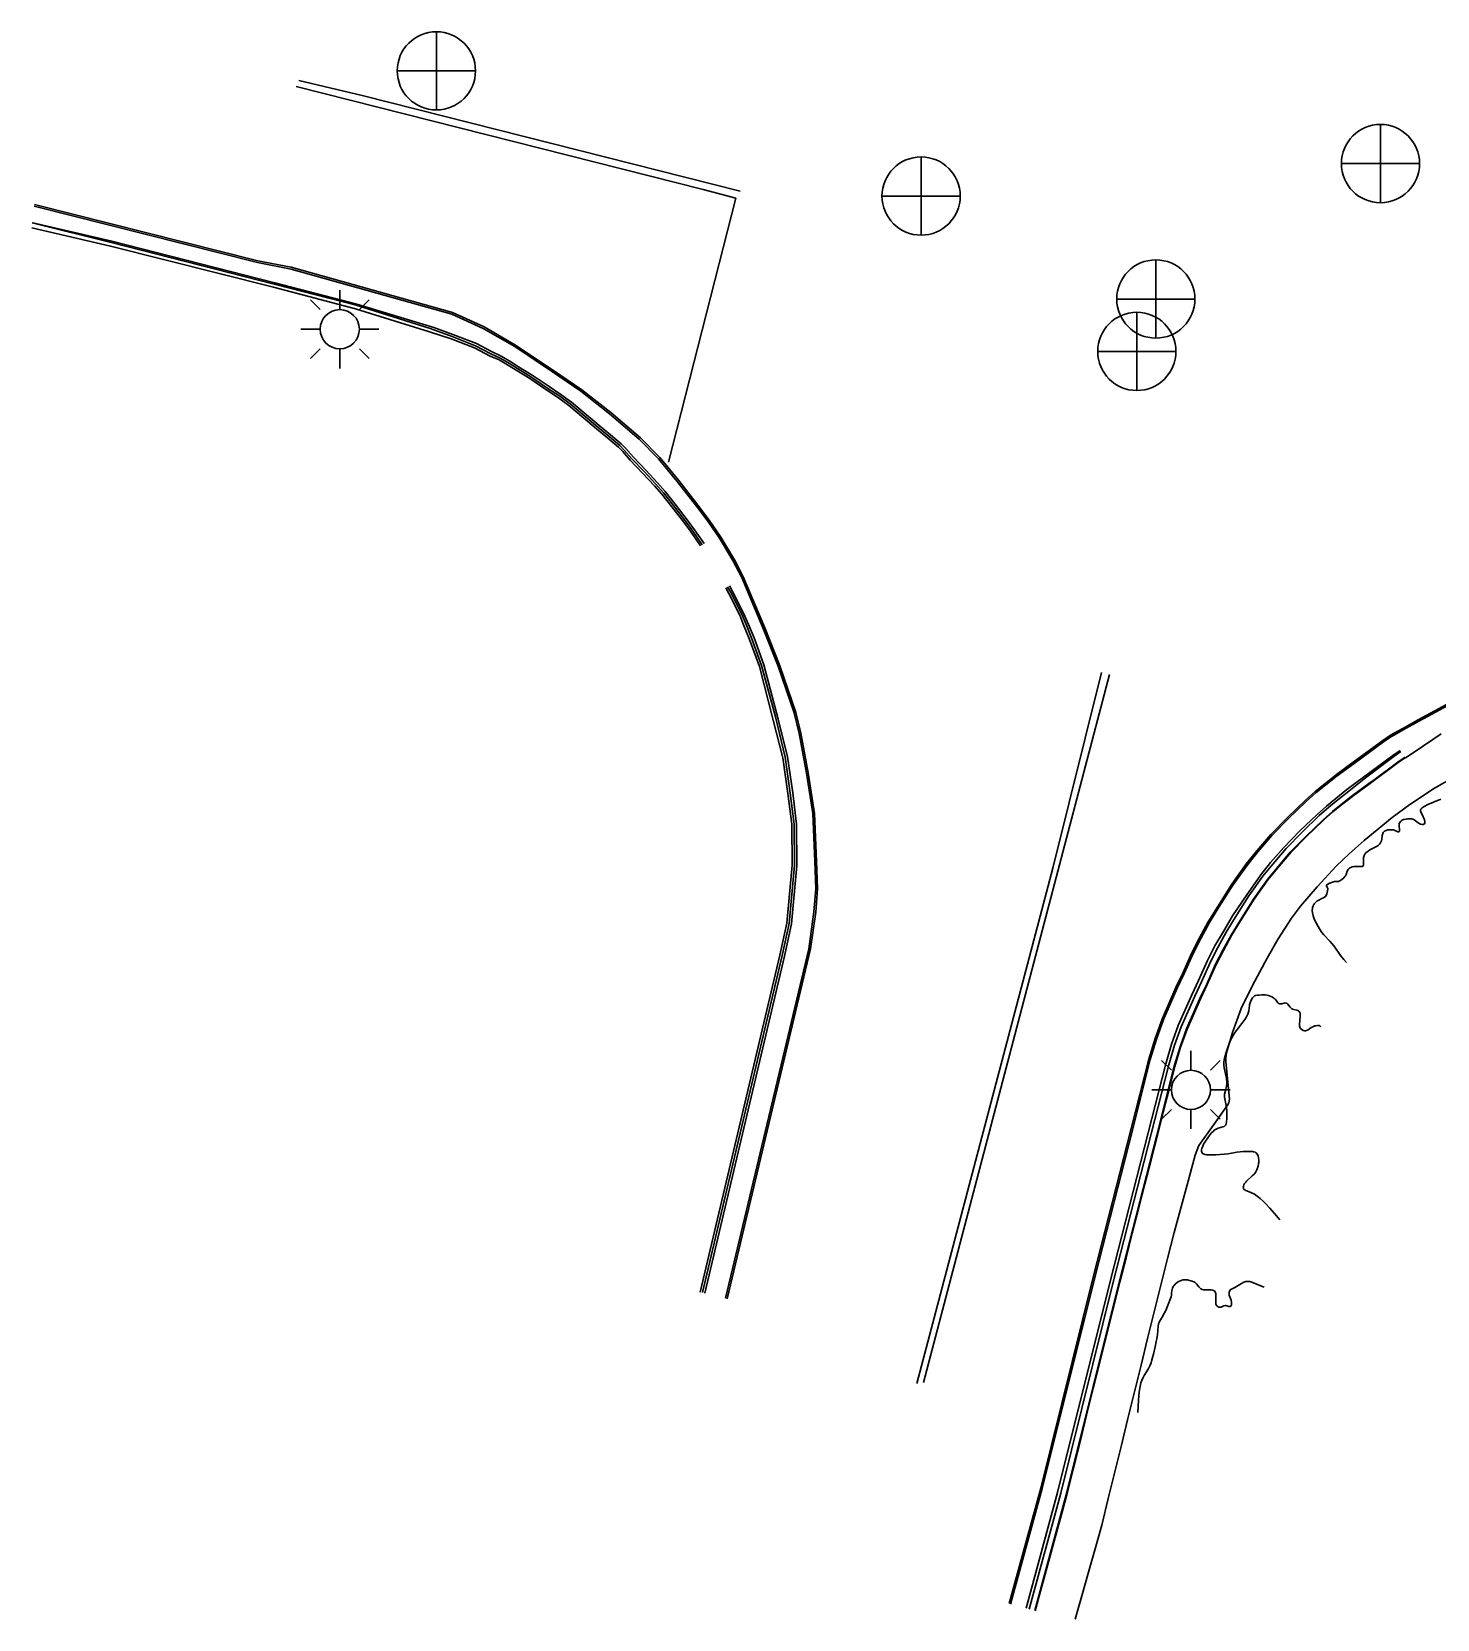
# Model space of a CAD drawing. Header units: metres. Extents: x 585772 to 587013, y 4140825 to 4141582.
# Drawn here: x 586926.4 to 586973.5, y 4141203.2 to 4141256.5 of the extents above; entities that cross this region are included whole.
import ezdxf

# ---------------------------------------------------------------- set-up
doc = ezdxf.new("R2010")
doc.units = ezdxf.units.M
doc.header["$MEASUREMENT"] = 0
for name, color, linetype, lineweight in [('BACK_OF_CURB', 5, 'Continuous', 30), ('BOTTOM_OF_CURB', 3, 'Continuous', 30), ('FOOT_PATH', 2, 'Continuous', 30), ('GUTTER', 30, 'Continuous', 30), ('LIGHT_POLE', 5, 'Continuous', 30), ('MANHOLE', 30, 'Continuous', 30), ('PAINT_STRIPE', 4, 'Continuous', 30), ('TOP_OF_CURB', 1, 'Continuous', 30)]:
    doc.layers.add(name, color=color, linetype=linetype, lineweight=lineweight)
doc.layers.add('PAVED_ROAD', color=140, linetype='Continuous', lineweight=30, true_color=0x38a9ff)
doc.layers.add('SHRUBLINE', color=71, linetype='Continuous', lineweight=30, true_color=0xc6ff6b)

# ---------------------------------------------------------------- blocks, each defined once
blk = doc.blocks.new('SYM205')
at = {"color": 0, "linetype": 'ByBlock', "lineweight": -2}
for p, q in [((0, 0.25), (0, 0.5)), ((-0.25, 0.25), (-0.375, 0.375)), ((0.25, 0.25), (0.375, 0.375)), ((0.25, 0), (0.5, 0)), ((-0.25, -0.25), (-0.375, -0.375)), ((0, -0.25), (0, -0.5)), ((0.25, -0.25), (0.375, -0.375))]:
    blk.add_line(p, q, dxfattribs=at)
at = {"color": 0, "linetype": 'ByBlock', "lineweight": -2, "flags": 128}
blk.add_lwpolyline([(-0.5, 0), (-0.25, 0, 1), (0.25, 0, 1), (-0.25, 0)], format="xyb", dxfattribs=at)
blk = doc.blocks.new('SYM205_1')
at = {"layer": 'LIGHT_POLE', "xscale": 26.246667, "yscale": 26.246667, "zscale": 26.246667}
blk.add_blockref('SYM205', (0, 0), dxfattribs=at)
blk = doc.blocks.new('SYM003')
at = {"layer": 'LIGHT_POLE', "xscale": 0.5, "yscale": 0.5, "zscale": 0.5}
blk.add_blockref('SYM205_1', (0, 0), dxfattribs=at)
blk = doc.blocks.new('SYM203')
at = {"color": 0, "linetype": 'ByBlock', "lineweight": -2}
blk.add_line((-0.5, 0), (0.5, 0), dxfattribs=at)
at = {"color": 0, "linetype": 'ByBlock', "lineweight": -2, "flags": 128}
blk.add_lwpolyline([(0, -0.5, 1), (0, 0.5, 1), (0, -0.5), (0, 0.5)], format="xyb", dxfattribs=at)
blk = doc.blocks.new('SYM203_1')
at = {"layer": 'MANHOLE', "xscale": 26.246667, "yscale": 26.246667, "zscale": 26.246667}
blk.add_blockref('SYM203', (0, 0), dxfattribs=at)
blk = doc.blocks.new('SYM004')
at = {"layer": 'MANHOLE', "xscale": 0.5, "yscale": 0.5, "zscale": 0.5}
blk.add_blockref('SYM203_1', (0, 0), dxfattribs=at)

msp = doc.modelspace()

# ---------------------------------------------------------------- linework, layer by layer
at = {"layer": 'BACK_OF_CURB'}
for points in [[(586926.39109, 4141249.899141, -21.286), (586929.037291, 4141249.280437, -21.299), (586934.502607, 4141247.908237, -21.33), (586937.250775, 4141247.183053, -21.325), (586939.731473, 4141246.411242, -21.312647), (586940.463966, 4141246.173103, -21.309), (586941.24249, 4141245.86808, -21.286086), (586941.771688, 4141245.595341, -21.285799), (586942.074868, 4141245.468458, -21.285), (586942.409248, 4141245.272399, -21.281), (586942.647529, 4141245.121115, -21.279), (586943.101735, 4141244.841126, -21.275), (586943.634306, 4141244.478265, -21.273), (586944.065042, 4141244.192893, -21.274215), (586944.412445, 4141243.942884, -21.274958), (586944.68879, 4141243.7086, -21.272302), (586945.342667, 4141243.158268, -21.265132), (586945.723401, 4141242.844786, -21.259), (586946.071272, 4141242.544719, -21.25), (586946.217271, 4141242.396135, -21.247), (586946.472017, 4141242.10712, -21.242272), (586946.886226, 4141241.673783, -21.230176), (586947.280312, 4141241.247431, -21.22152), (586947.530549, 4141240.960668, -21.218329), (586947.868989, 4141240.539716, -21.216225), (586948.306242, 4141239.976608, -21.209363), (586948.515859, 4141239.684837, -21.276463), (586948.826958, 4141239.233322, -21.327791)], [(586949.674018, 4141237.821648, -21.249607), (586949.778728, 4141237.632211, -21.167), (586950.148977, 4141236.909675, -21.168845), (586950.271626, 4141236.584373, -21.172814), (586950.475016, 4141236.085715, -21.186), (586950.803047, 4141235.187605, -21.164), (586951.264193, 4141233.381641, -21.126532), (586951.586209, 4141232.122289, -21.111), (586951.761547, 4141230.92361, -21.091), (586951.892719, 4141229.888347, -21.076), (586951.899538, 4141228.517184, -21.049), (586951.720662, 4141226.574235, -21.006), (586951.490996, 4141225.501984, -20.979), (586948.81669, 4141214.197195, -20.968668)], [(586960.039851, 4141203.51338, -20.972), (586961.098994, 4141207.398636, -20.989), (586962.874811, 4141214.5289, -21.01839), (586964.137531, 4141219.462056, -21.039216), (586964.723443, 4141221.774183, -21.05197), (586964.916687, 4141222.42322, -21.057814), (586965.136117, 4141223.026922, -21.063274), (586965.581825, 4141224.044146, -21.072736), (586965.813078, 4141224.528658, -21.076904), (586966.109493, 4141225.193885, -21.08), (586966.353866, 4141225.667074, -21.081), (586966.630823, 4141226.173736, -21.082), (586966.932193, 4141226.665665, -21.085434), (586967.386321, 4141227.383029, -21.091301), (586967.8516, 4141228.037866, -21.093), (586968.173052, 4141228.431747, -21.094), (586968.615529, 4141228.95347, -21.096402), (586969.144901, 4141229.490983, -21.100456), (586969.718655, 4141230.041075, -21.103), (586970.027577, 4141230.317742, -21.103), (586970.324663, 4141230.556418, -21.105), (586970.696842, 4141230.851568, -21.109), (586971.252854, 4141231.256017, -21.114), (586971.428894, 4141231.386134, -21.108396), (586972.224706, 4141231.974343, -21.189245), (586972.469412, 4141232.136537, -21.201364)]]:
    msp.add_polyline3d(points, dxfattribs=at)
at = {"layer": 'BOTTOM_OF_CURB'}
for points in [[(586948.94782, 4141239.304661, -21.346237), (586948.630362, 4141239.765403, -21.354), (586948.41842, 4141240.060411, -21.359363), (586947.97884, 4141240.626516, -21.366225), (586947.637889, 4141241.05059, -21.368329), (586947.38448, 4141241.340988, -21.37152), (586946.988239, 4141241.769672, -21.380176), (586946.575173, 4141242.201813, -21.392272), (586946.319789, 4141242.491553, -21.397), (586946.167085, 4141242.646959, -21.4), (586945.813628, 4141242.951845, -21.409), (586945.432238, 4141243.265867, -21.415132), (586944.779133, 4141243.81555, -21.422302), (586944.498737, 4141244.053269, -21.424958), (586944.144621, 4141244.308108, -21.424215), (586943.712385, 4141244.594473, -21.423), (586943.177921, 4141244.958624, -21.425), (586942.721784, 4141245.239804, -21.429), (586942.482197, 4141245.391917, -21.431), (586942.141904, 4141245.591443, -21.411295), (586941.812905, 4141245.754098, -21.421829), (586941.308496, 4141246.014061, -21.43), (586940.517201, 4141246.324088, -21.441), (586939.883964, 4141246.558728, -21.450434), (586937.295198, 4141247.336808, -21.489), (586934.542501, 4141248.050692, -21.489), (586929.074989, 4141249.445757, -21.457), (586926.427517, 4141250.070087, -21.456)], [(586948.972392, 4141214.160361, -21.153), (586951.647091, 4141225.466808, -21.171), (586951.879113, 4141226.55006, -21.177), (586952.059575, 4141228.510231, -21.208), (586952.052669, 4141229.898839, -21.231), (586951.920085, 4141230.945246, -21.248), (586951.743306, 4141232.153773, -21.278), (586951.436802, 4141233.421252, -21.293), (586950.956089, 4141235.234963, -21.297), (586950.624287, 4141236.143395, -21.305), (586950.442146, 4141236.589334, -21.295), (586950.275509, 4141236.96974, -21.301), (586949.902306, 4141237.698042, -21.317), (586949.796202, 4141237.889797, -21.320343)], [(586959.750413, 4141203.592282, -21.122), (586960.808686, 4141207.474347, -21.139), (586962.583939, 4141214.602347, -21.16839), (586963.846812, 4141219.536098, -21.189216), (586964.434153, 4141221.853867, -21.20197), (586964.631698, 4141222.517347, -21.207814), (586964.857462, 4141223.138478, -21.213274), (586965.308992, 4141224.168989, -21.222736), (586965.540647, 4141224.654342, -21.226904), (586965.838979, 4141225.323872, -21.23), (586966.088933, 4141225.80787, -21.231), (586966.371139, 4141226.297147, -21.232), (586966.677535, 4141226.824265, -21.235434), (586967.157297, 4141227.525079, -21.241301), (586967.631832, 4141228.193852, -21.243), (586967.953093, 4141228.607642, -21.244), (586968.393953, 4141229.109676, -21.246402), (586968.934176, 4141229.671266, -21.250456), (586969.514714, 4141230.219152, -21.253), (586969.83342, 4141230.494066, -21.253), (586970.137511, 4141230.756793, -21.255), (586970.515322, 4141231.055469, -21.259), (586971.075456, 4141231.475726, -21.264), (586972.052564, 4141232.195877, -21.269), (586972.30367, 4141232.364737, -21.271)]]:
    msp.add_polyline3d(points, dxfattribs=at)
at = {"layer": 'FOOT_PATH'}
for points in [[(586973.679644, 4141232.918995, -21.241411), (586972.801887, 4141232.336704, -21.234358), (586972.478958, 4141232.122478, -21.202), (586972.46789, 4141232.115047, -21.201), (586972.456821, 4141232.107616, -21.2), (586972.445753, 4141232.100185, -21.199), (586972.434684, 4141232.092755, -21.199), (586972.423616, 4141232.085324, -21.198), (586972.412547, 4141232.077893, -21.197), (586972.401479, 4141232.070462, -21.197), (586972.390411, 4141232.063031, -21.196), (586972.379342, 4141232.0556, -21.195), (586972.368274, 4141232.048169, -21.195), (586972.357205, 4141232.040738, -21.194), (586972.346137, 4141232.033307, -21.193), (586972.335068, 4141232.025876, -21.193), (586972.324, 4141232.018445, -21.192), (586972.312931, 4141232.011014, -21.191), (586972.301863, 4141232.003584, -21.191), (586972.290795, 4141231.996153, -21.19), (586972.279726, 4141231.988722, -21.189), (586972.268658, 4141231.981291, -21.189), (586972.257589, 4141231.97386, -21.188), (586972.246521, 4141231.966429, -21.187), (586972.235452, 4141231.958998, -21.186), (586971.263928, 4141231.240915, -21.140598), (586970.708173, 4141230.836653, -21.118148), (586970.336346, 4141230.541781, -21.106309), (586970.039697, 4141230.303456, -21.097439), (586969.731386, 4141230.027337, -21.09193), (586969.158056, 4141229.47765, -21.08861), (586968.629361, 4141228.940825, -21.089), (586968.187449, 4141228.419769, -21.091), (586967.866505, 4141228.02651, -21.09), (586967.401877, 4141227.37259, -21.091), (586966.94809, 4141226.655765, -21.088), (586966.647033, 4141226.164348, -21.085), (586966.370404, 4141225.658285, -21.082), (586966.12638, 4141225.18577, -21.081), (586965.830085, 4141224.520812, -21.076), (586965.598857, 4141224.036353, -21.072), (586965.153512, 4141223.019958, -21.063), (586964.934477, 4141222.417344, -21.057), (586964.741502, 4141221.769209, -21.049), (586964.546228, 4141220.998617, -21.042992), (586964.350954, 4141220.228025, -21.041232), (586964.155679, 4141219.457434, -21.043869), (586963.945228, 4141218.635247, -21.044217), (586963.734776, 4141217.813061, -21.041), (586963.524324, 4141216.990874, -21.037), (586963.313872, 4141216.168688, -21.033), (586963.103421, 4141215.346501, -21.027), (586962.892969, 4141214.524315, -21.023), (586962.670987, 4141213.633014, -21.019), (586962.449006, 4141212.741713, -21.014), (586962.227024, 4141211.850413, -21.01), (586962.005043, 4141210.959112, -21.006), (586961.783061, 4141210.067811, -21.002), (586961.56108, 4141209.176511, -20.997), (586961.339098, 4141208.28521, -20.993), (586961.117117, 4141207.393909, -20.989), (586960.905277, 4141206.616818, -20.985), (586960.693438, 4141205.839727, -20.981), (586960.481598, 4141205.062636, -20.977), (586960.269759, 4141204.285545, -20.973), (586960.057919, 4141203.508454, -20.97)], [(586961.400257, 4141203.221832, -20.889), (586961.622025, 4141204.010452, -20.901), (586961.843793, 4141204.799071, -20.913), (586962.06556, 4141205.587691, -20.925), (586962.287328, 4141206.37631, -20.935705), (586962.507722, 4141207.271411, -20.945), (586962.728117, 4141208.166512, -20.954), (586962.948511, 4141209.061612, -20.962), (586963.168905, 4141209.956713, -20.96675), (586963.389299, 4141210.851814, -20.968), (586963.609693, 4141211.746915, -20.972), (586963.830088, 4141212.642015, -20.971), (586964.050482, 4141213.537116, -20.969082), (586964.270876, 4141214.432217, -20.971914), (586964.49127, 4141215.327318, -20.979311), (586964.723906, 4141216.192297, -20.987), (586964.956542, 4141217.057276, -20.995563), (586965.189177, 4141217.922255, -21.00125), (586965.421813, 4141218.787234, -21.003), (586965.548825, 4141219.11196, -21.000267), (586966.02865, 4141219.789648, -20.992317), (586966.508474, 4141220.467336, -20.981), (586966.547726, 4141220.550494, -20.979), (586966.576692, 4141220.666405, -20.982), (586966.455069, 4141221.936824, -21.016), (586966.455069, 4141222.042857, -21.02), (586966.473502, 4141222.218042, -21.022), (586966.671076, 4141222.899764, -21.029519), (586966.970607, 4141223.706536, -21.040335), (586967.343868, 4141224.485647, -21.050437), (586967.840562, 4141225.401611, -21.057665), (586968.211848, 4141226.052297, -21.059688), (586968.656206, 4141226.738217, -21.057527), (586968.959768, 4141227.141891, -21.058429), (586969.521964, 4141227.796529, -21.063222), (586970.153282, 4141228.483438, -21.0712), (586970.592744, 4141228.89378, -21.077248), (586971.098325, 4141229.344255, -21.091649), (586972.032794, 4141230.114969, -21.120062), (586972.626588, 4141230.554248, -21.145541), (586973.455244, 4141231.099046, -21.181), (586974.376876, 4141231.62921, -21.193)]]:
    msp.add_polyline3d(points, dxfattribs=at)
at = {"layer": 'GUTTER'}
for points in [[(586926.467677, 4141250.62117, -21.39), (586933.964281, 4141248.739629, -21.42248), (586935.090586, 4141248.516788, -21.426866), (586940.481474, 4141247.007403, -21.390688), (586941.537732, 4141246.523405, -21.379749), (586942.595141, 4141245.91243, -21.371782), (586943.866796, 4141245.066874, -21.36629), (586944.810171, 4141244.421544, -21.358459), (586945.777735, 4141243.663281, -21.34937), (586946.774527, 4141242.807714, -21.335878), (586947.41957, 4141242.154318, -21.323767), (586948.049998, 4141241.390005, -21.311), (586948.695041, 4141240.559142, -21.301), (586949.074003, 4141240.059011, -21.298), (586949.461029, 4141239.48628, -21.295), (586949.912559, 4141238.736084, -21.286), (586950.210891, 4141238.17142, -21.279328), (586950.932245, 4141236.459746, -21.269), (586951.434744, 4141235.188676, -21.259), (586951.971224, 4141233.623174, -21.244), (586952.140548, 4141232.931461, -21.236163), (586952.380423, 4141231.604501, -21.214616), (586952.594282, 4141230.247543, -21.191145), (586952.664834, 4141228.652367, -21.167741), (586952.693054, 4141227.720672, -21.157928), (586952.633967, 4141226.952199, -21.153752), (586952.461116, 4141225.716997, -21.150921), (586949.661543, 4141213.98875, -21.127)], [(586973.903269, 4141233.877198, -21.248), (586972.924824, 4141233.351132, -21.243379), (586972.497483, 4141233.109133, -21.239), (586972.00769, 4141232.833148, -21.235), (586971.745155, 4141232.659136, -21.232387), (586970.758661, 4141231.929989, -21.227456), (586970.191167, 4141231.517188, -21.223), (586969.803298, 4141231.209594, -21.218), (586969.486697, 4141230.955241, -21.213), (586969.15052, 4141230.654164, -21.209), (586968.557865, 4141230.08595, -21.202471), (586967.998265, 4141229.517745, -21.201), (586967.530568, 4141228.966284, -21.202), (586967.186483, 4141228.544671, -21.2), (586966.692121, 4141227.848903, -21.194), (586966.222769, 4141227.10749, -21.186), (586965.907401, 4141226.592712, -21.178), (586965.615821, 4141226.0593, -21.169), (586965.355899, 4141225.556002, -21.162), (586965.054143, 4141224.878787, -21.153), (586964.821771, 4141224.391933, -21.148118), (586964.359845, 4141223.337692, -21.143516), (586964.122767, 4141222.685439, -21.144), (586963.917544, 4141221.996166, -21.145532), (586963.327649, 4141219.668322, -21.142695), (586962.064504, 4141214.733508, -21.131741), (586960.290258, 4141207.609551, -21.114), (586959.233539, 4141203.733185, -21.104)]]:
    msp.add_polyline3d(points, dxfattribs=at)
at = {"layer": 'PAINT_STRIPE', "extrusion": (0.0072786117280396, 0.0457808205286753, 0.9989249913196855), "elevation": 193840.92586, "flags": 128}
msp.add_lwpolyline([(70573.650057, -4177549.099385), (70586.675993, -4177550.274466), (70588.859202, -4177550.436865)], dxfattribs=at)
at = {"layer": 'PAINT_STRIPE', "extrusion": (0.0033761535986856, 0.0002143098674915, 0.9999942778127076), "elevation": 2848.185444, "flags": 128}
msp.add_lwpolyline([(586959.002535, 4141234.468985), (586957.37926, 4141227.89958), (586952.815419, 4141210.618594)], dxfattribs=at)
at = {"layer": 'PAINT_STRIPE', "extrusion": (0.0004033743614806, 0.0015358547685795, 0.9999987392188323), "elevation": 6576.09706, "flags": 128}
msp.add_lwpolyline([(586956.272753, 4141205.942907), (586962.511595, 4141229.697373)], dxfattribs=at)
at = {"layer": 'PAINT_STRIPE'}
msp.add_polyline3d([(586935.267435, 4141254.636247, -21.217), (586948.921101, 4141251.183082, -21.198043), (586950.011914, 4141250.891819, -21.199), (586947.755705, 4141242.039487, -21.303)], dxfattribs=at)
at = {"layer": 'PAVED_ROAD'}
for points in [[(586926.481853, 4141250.677653, -21.39), (586933.977029, 4141248.796471, -21.42248), (586935.099617, 4141248.574365, -21.426866), (586940.504365, 4141247.060971, -21.390688), (586941.564488, 4141246.575203, -21.379749), (586942.625861, 4141245.961937, -21.371782), (586943.89936, 4141245.115156, -21.36629), (586944.844608, 4141244.468544, -21.358459), (586945.814678, 4141243.708317, -21.34937), (586946.814281, 4141242.850338, -21.335878), (586947.46284, 4141242.193379, -21.323767), (586948.095471, 4141241.426396, -21.311), (586948.74125, 4141240.594584, -21.301), (586949.121372, 4141240.092924, -21.298), (586949.510136, 4141239.51762, -21.295), (586949.963291, 4141238.764724, -21.286), (586950.263569, 4141238.196378, -21.279328), (586950.986162, 4141236.481762, -21.269), (586951.489397, 4141235.208832, -21.259), (586952.027165, 4141233.63957, -21.244), (586952.197537, 4141232.943575, -21.236163), (586952.437846, 4141231.614215, -21.214616), (586952.652316, 4141230.253381, -21.191145), (586952.72303, 4141228.654535, -21.167741), (586952.751357, 4141227.719317, -21.157928), (586952.691892, 4141226.945926, -21.153752), (586952.518405, 4141225.706176, -21.150921), (586949.718187, 4141213.975229, -21.127)], [(586973.879991, 4141233.920048, -21.248), (586972.901261, 4141233.393828, -21.243379), (586972.473499, 4141233.151591, -21.239), (586971.982217, 4141232.874767, -21.235), (586971.717174, 4141232.699093, -21.232387), (586970.729826, 4141231.969314, -21.227456), (586970.161662, 4141231.556026, -21.223), (586969.772878, 4141231.247706, -21.218), (586969.455138, 4141230.992437, -21.213), (586969.11737, 4141230.689936, -21.209), (586968.523613, 4141230.120665, -21.202471), (586967.962249, 4141229.550669, -21.201), (586967.49308, 4141228.997474, -21.202), (586967.147675, 4141228.574242, -21.2), (586966.651616, 4141227.876086, -21.194), (586966.181375, 4141227.13327, -21.186), (586965.86519, 4141226.617159, -21.178), (586965.572757, 4141226.082186, -21.169), (586965.311929, 4141225.577131, -21.162), (586965.009861, 4141224.899216, -21.153), (586964.777424, 4141224.412225, -21.148118), (586964.314551, 4141223.355825, -21.143516), (586964.076444, 4141222.700739, -21.144), (586963.870521, 4141222.009119, -21.145532), (586963.280394, 4141219.680357, -21.142695), (586962.017225, 4141214.745446, -21.131741), (586960.24307, 4141207.621857, -21.114), (586959.186492, 4141203.74601, -21.104)]]:
    msp.add_polyline3d(points, dxfattribs=at)
at = {"layer": 'SHRUBLINE'}
for points in [[(586970.505902, 4141225.258523, -20.142), (586970.414119, 4141225.352547, -20.18), (586970.33867, 4141225.441043, -20.213), (586970.275897, 4141225.524084, -20.243), (586970.107688, 4141225.767713, -20.327), (586970.022297, 4141225.875451, -20.366), (586969.937579, 4141225.971759, -20.403), (586969.738202, 4141226.185215, -20.488), (586969.672593, 4141226.264298, -20.517), (586969.597326, 4141226.378423, -20.556), (586969.450621, 4141226.635919, -20.639), (586969.412037, 4141226.72148, -20.664), (586969.380618, 4141226.817293, -20.69), (586969.360253, 4141226.916494, -20.714), (586969.354125, 4141226.996628, -20.732), (586969.358061, 4141227.070414, -20.746), (586969.363696, 4141227.103772, -20.751), (586969.380409, 4141227.157571, -20.759), (586969.401545, 4141227.197717, -20.762), (586969.425329, 4141227.230436, -20.764), (586969.46777, 4141227.277833, -20.765), (586969.504292, 4141227.311407, -20.764), (586969.548687, 4141227.33867, -20.76), (586969.670082, 4141227.394752, -20.746), (586969.72427, 4141227.42347, -20.74), (586969.773046, 4141227.4557, -20.737), (586969.79257, 4141227.472645, -20.736), (586969.816111, 4141227.502656, -20.737), (586969.835849, 4141227.552259, -20.743), (586969.862739, 4141227.655228, -20.758), (586969.873281, 4141227.717747, -20.769), (586969.873055, 4141227.735477, -20.772), (586969.866889, 4141227.760995, -20.779), (586969.855859, 4141227.780693, -20.785), (586969.832713, 4141227.809733, -20.796), (586969.826081, 4141227.826515, -20.803432), (586969.829397, 4141227.843004, -20.809727), (586969.843246, 4141227.859785, -20.813435), (586969.860547, 4141227.872793, -20.814), (586969.906505, 4141227.898313, -20.807363), (586970.063261, 4141227.961826, -20.779), (586970.101566, 4141227.972617, -20.773), (586970.120613, 4141227.974819, -20.77), (586970.196113, 4141227.967921, -20.759), (586970.235081, 4141227.972785, -20.751), (586970.2751, 4141227.989631, -20.744833), (586970.347429, 4141228.036759, -20.738), (586970.407636, 4141228.088535, -20.735), (586970.446421, 4141228.132661, -20.736), (586970.462501, 4141228.155465, -20.736), (586970.485679, 4141228.200283, -20.742017), (586970.524853, 4141228.312249, -20.760283), (586970.559485, 4141228.373924, -20.768), (586970.589624, 4141228.406703, -20.769349), (586970.606536, 4141228.420141, -20.770168), (586970.64331, 4141228.441539, -20.767354), (586970.694713, 4141228.459157, -20.758738), (586970.756978, 4141228.4692, -20.746), (586970.902684, 4141228.475786, -20.714456), (586971.013975, 4141228.471494, -20.693), (586971.033295, 4141228.473312, -20.691), (586971.049542, 4141228.480527, -20.69), (586971.061224, 4141228.495713, -20.69), (586971.07003, 4141228.533689, -20.694), (586971.071427, 4141228.584597, -20.703078), (586971.06797, 4141228.690116, -20.716), (586971.07321, 4141228.772647, -20.723), (586971.092061, 4141228.840168, -20.728), (586971.11663, 4141228.884914, -20.73), (586971.153104, 4141228.928728, -20.731), (586971.227161, 4141228.990685, -20.726), (586971.286474, 4141229.028047, -20.725), (586971.507227, 4141229.141325, -20.717), (586971.564166, 4141229.182726, -20.717), (586971.608427, 4141229.226079, -20.719), (586971.641083, 4141229.268652, -20.723), (586971.65559, 4141229.292853, -20.725), (586971.675083, 4141229.339147, -20.731), (586971.68497, 4141229.385442, -20.737), (586971.697258, 4141229.512769, -20.758), (586971.715965, 4141229.579067, -20.767), (586971.736564, 4141229.618225, -20.771), (586971.749484, 4141229.634828, -20.772), (586971.780287, 4141229.6607, -20.774905), (586971.833591, 4141229.685086, -20.774), (586971.887225, 4141229.699158, -20.77), (586971.961899, 4141229.70859, -20.762), (586972.027949, 4141229.70859, -20.753), (586972.075924, 4141229.70054, -20.748019), (586972.100582, 4141229.692783, -20.74521), (586972.219124, 4141229.636241, -20.717), (586972.243917, 4141229.63155, -20.712), (586972.259705, 4141229.635678, -20.71), (586972.275422, 4141229.654385, -20.712), (586972.281517, 4141229.686464, -20.72), (586972.279477, 4141229.720901, -20.731), (586972.264348, 4141229.81925, -20.759), (586972.262526, 4141229.869285, -20.772217), (586972.271094, 4141229.914794, -20.781), (586972.289795, 4141229.95465, -20.787), (586972.317156, 4141229.988361, -20.791), (586972.333623, 4141230.002759, -20.793), (586972.371526, 4141230.026639, -20.793), (586972.416298, 4141230.044983, -20.79), (586972.497254, 4141230.065065, -20.782), (586972.552055, 4141230.073615, -20.775), (586972.609825, 4141230.077701, -20.766), (586972.667472, 4141230.074523, -20.756), (586972.695282, 4141230.069334, -20.75), (586972.721902, 4141230.061278, -20.743), (586972.770944, 4141230.036492, -20.728), (586972.904624, 4141229.936544, -20.682), (586972.95862, 4141229.908135, -20.666), (586972.985574, 4141229.897926, -20.659), (586973.035925, 4141229.885867, -20.646), (586973.076902, 4141229.885448, -20.639), (586973.099393, 4141229.893308, -20.637), (586973.114187, 4141229.907403, -20.638), (586973.124862, 4141229.937691, -20.644), (586973.124699, 4141229.986438, -20.659), (586973.114141, 4141230.039927, -20.675), (586973.093462, 4141230.100203, -20.695), (586973.075582, 4141230.140962, -20.708), (586972.990746, 4141230.304955, -20.766), (586972.979339, 4141230.344682, -20.778), (586972.981712, 4141230.370555, -20.783133), (586972.994559, 4141230.397216, -20.785), (586973.035586, 4141230.439798, -20.788549), (586973.102955, 4141230.485681, -20.787592), (586973.225993, 4141230.548762, -20.78079), (586973.660835, 4141230.735746, -20.767609)], [(586968.263474, 4141216.624641, -20.168), (586968.09021, 4141216.833661, -20.226), (586967.930508, 4141217.015548, -20.278), (586967.784697, 4141217.169638, -20.324), (586967.717104, 4141217.236053, -20.345), (586967.599255, 4141217.341877, -20.381), (586967.499745, 4141217.419461, -20.409), (586967.410456, 4141217.478918, -20.434), (586967.293824, 4141217.541231, -20.464), (586967.096929, 4141217.620955, -20.513), (586967.060717, 4141217.647072, -20.523), (586967.044923, 4141217.670578, -20.529), (586967.03992, 4141217.68491, -20.531), (586967.036637, 4141217.717309, -20.535), (586967.042387, 4141217.753908, -20.538), (586967.057256, 4141217.793774, -20.539), (586967.081328, 4141217.835974, -20.539), (586967.121823, 4141217.887843, -20.536), (586967.150278, 4141217.91825, -20.534), (586967.341458, 4141218.092966, -20.514), (586967.398457, 4141218.150785, -20.508), (586967.442618, 4141218.206298, -20.505), (586967.460914, 4141218.234631, -20.505), (586967.491991, 4141218.295331, -20.505), (586967.507639, 4141218.334419, -20.506), (586967.533447, 4141218.418868, -20.51), (586967.55063, 4141218.506455, -20.515), (586967.555498, 4141218.549465, -20.519), (586967.55724, 4141218.630864, -20.528), (586967.549051, 4141218.704942, -20.537), (586967.531977, 4141218.770654, -20.548), (586967.506104, 4141218.826693, -20.559), (586967.482177, 4141218.857531, -20.567), (586967.45128, 4141218.88225, -20.576), (586967.432783, 4141218.892072, -20.581), (586967.385835, 4141218.906858, -20.592), (586967.356894, 4141218.911545, -20.598), (586967.256838, 4141218.916343, -20.619), (586967.039085, 4141218.911927, -20.663), (586966.932719, 4141218.907046, -20.684), (586966.826352, 4141218.895368, -20.705), (586966.535668, 4141218.835971, -20.758), (586966.406386, 4141218.818838, -20.782), (586966.256267, 4141218.80801, -20.812), (586966.116339, 4141218.802672, -20.84), (586965.904249, 4141218.799676, -20.882), (586965.806814, 4141218.803498, -20.902), (586965.76427, 4141218.808462, -20.912), (586965.723662, 4141218.818152, -20.921), (586965.688397, 4141218.834582, -20.93), (586965.662888, 4141218.85821, -20.938), (586965.647181, 4141218.888033, -20.944), (586965.639433, 4141218.923899, -20.95), (586965.639306, 4141218.964565, -20.954), (586965.646461, 4141219.008789, -20.957), (586965.675449, 4141219.091693, -20.96), (586965.707938, 4141219.155888, -20.961), (586965.749246, 4141219.226134, -20.96), (586965.86707, 4141219.407583, -20.955), (586965.918407, 4141219.477336, -20.952), (586965.974219, 4141219.542975, -20.948), (586966.034491, 4141219.600433, -20.942), (586966.066294, 4141219.624824, -20.938), (586966.13265, 4141219.663659, -20.929), (586966.199973, 4141219.691781, -20.918), (586966.349758, 4141219.738612, -20.892), (586966.393279, 4141219.757262, -20.886), (586966.410534, 4141219.768013, -20.883), (586966.437286, 4141219.793023, -20.88), (586966.447331, 4141219.807524, -20.88), (586966.462132, 4141219.841126, -20.881418), (586966.47522, 4141219.904841, -20.889186), (586966.484424, 4141220.015767, -20.908442), (586966.486919, 4141220.144248, -20.925948), (586966.483661, 4141220.274579, -20.941181), (586966.473876, 4141220.397983, -20.954433), (586966.465758, 4141220.45649, -20.958), (586966.455059, 4141220.512609, -20.962), (586966.414567, 4141220.675382, -20.974), (586966.405868, 4141220.738726, -20.977), (586966.40533, 4141220.770776, -20.981), (586966.413079, 4141220.836305, -20.984), (586966.457535, 4141221.008125, -20.987), (586966.474436, 4141221.091842, -20.988), (586966.482948, 4141221.19097, -20.99), (586966.482836, 4141221.242439, -20.992), (586966.473876, 4141221.350307, -20.999), (586966.463134, 4141221.418474, -21.001), (586966.399237, 4141221.721491, -21.014), (586966.386975, 4141221.813459, -21.015), (586966.38825, 4141221.915991, -21.017), (586966.408858, 4141222.044635, -21.019), (586966.449671, 4141222.199944, -21.018), (586966.505734, 4141222.372199, -21.017497), (586966.569503, 4141222.540562, -21.014), (586966.601921, 4141222.616771, -21.009859), (586966.657146, 4141222.731112, -20.999291), (586966.711955, 4141222.826709, -20.986261), (586966.768695, 4141222.91173, -20.970966), (586966.992122, 4141223.205894, -20.914339), (586967.091609, 4141223.344715, -20.885661), (586967.147731, 4141223.435537, -20.871572), (586967.189989, 4141223.518833, -20.863267), (586967.206052, 4141223.557894, -20.862342), (586967.228318, 4141223.631311, -20.864176), (586967.238905, 4141223.699351, -20.870009), (586967.250083, 4141223.82796, -20.879136), (586967.266321, 4141223.898595, -20.880435), (586967.279918, 4141223.936803, -20.877315), (586967.313427, 4141224.008886, -20.866934), (586967.349666, 4141224.068504, -20.857165), (586967.379393, 4141224.104964, -20.847878), (586967.411807, 4141224.129489, -20.836582), (586967.452604, 4141224.145196, -20.820448), (586967.519812, 4141224.156668, -20.789564), (586967.566932, 4141224.160885, -20.765504), (586967.664637, 4141224.165298, -20.708701), (586967.770545, 4141224.165488, -20.647843), (586967.824819, 4141224.159768, -20.620127), (586967.884213, 4141224.14534, -20.592795), (586967.937711, 4141224.126899, -20.568138), (586967.995385, 4141224.101543, -20.544724), (586968.051619, 4141224.069272, -20.524403), (586968.077441, 4141224.050544, -20.518), (586968.100796, 4141224.030086, -20.516), (586968.129657, 4141223.997669, -20.518264), (586968.198458, 4141223.903963, -20.527307), (586968.222942, 4141223.882408, -20.528), (586968.236737, 4141223.874879, -20.525), (586968.253429, 4141223.86946, -20.521), (586968.290528, 4141223.866332, -20.507), (586968.330244, 4141223.870653, -20.491864), (586968.442947, 4141223.895221, -20.453586), (586968.475701, 4141223.894303, -20.446), (586968.48964, 4141223.889435, -20.441318), (586968.516469, 4141223.869606, -20.43636), (586968.610897, 4141223.756131, -20.415539), (586968.648695, 4141223.71819, -20.411), (586968.668368, 4141223.702768, -20.41), (586968.68838, 4141223.690579, -20.409), (586968.728513, 4141223.674486, -20.408), (586968.836769, 4141223.653749, -20.39794), (586968.867383, 4141223.641683, -20.393075), (586968.892109, 4141223.626544, -20.39), (586968.917934, 4141223.606271, -20.388), (586968.936897, 4141223.581143, -20.387), (586968.94601, 4141223.555411, -20.382), (586968.951002, 4141223.519131, -20.376462), (586968.949836, 4141223.443092, -20.372009), (586968.927021, 4141223.189415, -20.3582), (586968.926308, 4141223.133048, -20.356), (586968.930407, 4141223.095167, -20.356), (586968.939866, 4141223.067243, -20.356), (586968.95854, 4141223.041112, -20.354), (586968.999868, 4141223.005366, -20.351), (586969.050899, 4141222.975355, -20.346), (586969.087801, 4141222.962611, -20.343), (586969.106143, 4141222.959769, -20.341), (586969.124063, 4141222.95976, -20.339), (586969.159038, 4141222.967522, -20.335), (586969.211771, 4141222.994561, -20.329), (586969.320507, 4141223.06846, -20.315), (586969.375413, 4141223.099241, -20.308), (586969.437547, 4141223.123813, -20.301), (586969.474092, 4141223.133012, -20.297), (586969.529492, 4141223.139662, -20.291), (586969.580079, 4141223.135641, -20.286), (586969.608067, 4141223.125871, -20.283), (586969.61965, 4141223.118598, -20.282), (586969.63685, 4141223.098841, -20.28)], [(586963.497431, 4141210.159284, -20.746), (586963.523504, 4141210.572713, -20.810519), (586963.548268, 4141210.852778, -20.856), (586963.57319, 4141211.033376, -20.875), (586963.599739, 4141211.148402, -20.878), (586963.619067, 4141211.205398, -20.875), (586963.662602, 4141211.304833, -20.848259), (586963.710933, 4141211.393496, -20.826486), (586963.844867, 4141211.616727, -20.781006), (586963.898181, 4141211.719615, -20.76301), (586963.944326, 4141211.827284, -20.751825), (586963.964002, 4141211.883067, -20.747033), (586963.997752, 4141211.998219, -20.742814), (586964.027023, 4141212.117405, -20.741884), (586964.083267, 4141212.362947, -20.746826), (586964.120397, 4141212.542622, -20.753182), (586964.135034, 4141212.627144, -20.758), (586964.155741, 4141212.779548, -20.771244), (586964.178191, 4141213.04551, -20.788178), (586964.198351, 4141213.132238, -20.793457), (586964.211834, 4141213.17182, -20.79437), (586964.236871, 4141213.227341, -20.790592), (586964.313246, 4141213.353869, -20.773436), (586964.392671, 4141213.497785, -20.752209), (586964.434901, 4141213.580437, -20.743645), (586964.498421, 4141213.719563, -20.732698), (586964.613245, 4141214.034151, -20.70951), (586964.624632, 4141214.089226, -20.708), (586964.631309, 4141214.174131, -20.704564), (586964.639962, 4141214.234317, -20.70147), (586964.665107, 4141214.323902, -20.690706), (586964.690146, 4141214.379331, -20.680971), (586964.704956, 4141214.403559, -20.674115), (586964.753565, 4141214.461601, -20.657191), (586964.833312, 4141214.527637, -20.634721), (586964.903514, 4141214.568418, -20.618132), (586964.954923, 4141214.590436, -20.60412), (586965.007005, 4141214.60405, -20.594), (586965.057071, 4141214.610605, -20.586), (586965.105241, 4141214.61195, -20.577), (586965.160179, 4141214.605227, -20.566), (586965.328006, 4141214.558434, -20.531), (586965.377258, 4141214.541223, -20.521), (586965.41958, 4141214.520324, -20.512), (586965.438074, 4141214.507434, -20.507), (586965.471007, 4141214.476564, -20.499), (586965.54639, 4141214.37752, -20.478), (586965.580097, 4141214.338992, -20.469), (586965.618179, 4141214.30843, -20.46), (586965.658768, 4141214.287014, -20.451), (586965.704253, 4141214.274054, -20.442), (586965.728902, 4141214.271089, -20.437), (586965.966018, 4141214.267571, -20.386), (586966.013282, 4141214.261289, -20.376), (586966.06202, 4141214.244257, -20.365), (586966.086227, 4141214.224507, -20.359), (586966.100226, 4141214.201035, -20.354), (586966.109066, 4141214.172026, -20.35), (586966.114359, 4141214.13834, -20.346), (586966.120105, 4141214.024109, -20.333082), (586966.11234, 4141213.861275, -20.31), (586966.11618, 4141213.811133, -20.303), (586966.121716, 4141213.78868, -20.299), (586966.140085, 4141213.750049, -20.291), (586966.166901, 4141213.720638, -20.283), (586966.200588, 4141213.701429, -20.275), (586966.219266, 4141213.695709, -20.271), (586966.258094, 4141213.69144, -20.264), (586966.295898, 4141213.69588, -20.259), (586966.31677, 4141213.702168, -20.257), (586966.388829, 4141213.735066, -20.25), (586966.429247, 4141213.74467, -20.245), (586966.448771, 4141213.745006, -20.242), (586966.486765, 4141213.738271, -20.235), (586966.551927, 4141213.714216, -20.222), (586966.575582, 4141213.708364, -20.217), (586966.5985, 4141213.710478, -20.214), (586966.622582, 4141213.72576, -20.212), (586966.636062, 4141213.745267, -20.213), (586966.64535, 4141213.773483, -20.215), (586966.648173, 4141213.794229, -20.218), (586966.647846, 4141213.842635, -20.224), (586966.633062, 4141213.921007, -20.237), (586966.586955, 4141214.034257, -20.26), (586966.569629, 4141214.091385, -20.27), (586966.565064, 4141214.120681, -20.275), (586966.564486, 4141214.176912, -20.283), (586966.568547, 4141214.202225, -20.286), (586966.581746, 4141214.238281, -20.289), (586966.602454, 4141214.267336, -20.289), (586966.643823, 4141214.299175, -20.287), (586966.751575, 4141214.354975, -20.278), (586966.976153, 4141214.485194, -20.261), (586967.055254, 4141214.524829, -20.254), (586967.118394, 4141214.548269, -20.247), (586967.166865, 4141214.557446, -20.241), (586967.210828, 4141214.557239, -20.234), (586967.253093, 4141214.549362, -20.226), (586967.319449, 4141214.526909, -20.213), (586967.541516, 4141214.438612, -20.166), (586967.740808, 4141214.363537, -20.125)]]:
    msp.add_polyline3d(points, dxfattribs=at)
at = {"layer": 'TOP_OF_CURB'}
for points in [[(586948.887389, 4141239.268992, -21.329516), (586948.573111, 4141239.72512, -21.277821), (586948.362331, 4141240.01851, -21.209363), (586947.923915, 4141240.583116, -21.216225), (586947.584219, 4141241.005629, -21.218329), (586947.332396, 4141241.29421, -21.22152), (586946.937233, 4141241.721728, -21.230176), (586946.523595, 4141242.154466, -21.242272), (586946.26853, 4141242.443844, -21.247), (586946.119178, 4141242.595839, -21.25), (586945.768514, 4141242.898315, -21.259), (586945.387452, 4141243.212068, -21.265132), (586944.733962, 4141243.762075, -21.272302), (586944.455591, 4141243.998076, -21.274958), (586944.104832, 4141244.250501, -21.274215), (586943.673346, 4141244.536369, -21.273), (586943.139828, 4141244.899875, -21.275), (586942.684657, 4141245.180459, -21.279), (586942.445723, 4141245.332158, -21.281), (586942.108386, 4141245.52995, -21.285), (586941.792296, 4141245.67472, -21.285799), (586941.275493, 4141245.94107, -21.287), (586940.490583, 4141246.248595, -21.314), (586939.759429, 4141246.52335, -21.321272), (586937.272987, 4141247.304993, -21.346), (586934.522554, 4141248.008075, -21.327), (586929.05614, 4141249.404245, -21.31), (586926.409303, 4141250.066315, -21.275)], [(586948.894541, 4141214.178778, -20.967838), (586951.569044, 4141225.484396, -20.979279), (586951.799887, 4141226.562148, -21.006375), (586951.979556, 4141228.513708, -21.048783), (586951.972694, 4141229.893593, -21.079096), (586951.840816, 4141230.934428, -21.092314), (586951.664758, 4141232.138031, -21.111827), (586951.341702, 4141233.490882, -21.126159), (586950.879568, 4141235.211284, -21.164698), (586950.549652, 4141236.114555, -21.187605), (586950.357173, 4141236.586461, -21.174059), (586950.212243, 4141236.939708, -21.168845), (586949.840517, 4141237.665127, -21.167), (586949.737012, 4141237.852187, -21.249423)], [(586959.855123, 4141203.563738, -20.972), (586960.913711, 4141207.446957, -20.989), (586962.689168, 4141214.575776, -21.01839), (586963.951985, 4141219.509312, -21.039216), (586964.53881, 4141221.82504, -21.05197), (586964.734798, 4141222.483295, -21.057814), (586964.958272, 4141223.09812, -21.063274), (586965.407695, 4141224.123825, -21.072736), (586965.639205, 4141224.608873, -21.076904), (586965.936843, 4141225.276847, -21.08), (586966.184778, 4141225.756934, -21.081), (586966.465085, 4141226.269725, -21.082), (586966.769663, 4141226.766888, -21.085434), (586967.227278, 4141227.489762, -21.091301), (586967.69922, 4141228.153976, -21.093), (586968.025858, 4141228.554211, -21.094), (586968.474112, 4141229.082746, -21.096402), (586969.01041, 4141229.627291, -21.100456), (586969.588494, 4141230.181535, -21.103), (586969.90366, 4141230.463794, -21.103), (586970.205217, 4141230.706062, -21.105), (586970.580991, 4141231.004063, -21.109), (586971.139633, 4141231.445403, -21.114), (586971.315086, 4141231.58467, -21.108396), (586972.085162, 4141232.168768, -21.180189), (586972.329062, 4141232.333074, -21.198736)]]:
    msp.add_polyline3d(points, dxfattribs=at)

# ---------------------------------------------------------------- block references
at = {"layer": 'LIGHT_POLE', "xscale": 0.2, "yscale": 0.2, "zscale": 0.2}
for p in [(586936.7269, 4141246.4972, -21.2795), (586965.2828, 4141220.9803, -20.9992)]:
    msp.add_blockref('SYM003', p, dxfattribs=at)
at = {"layer": 'MANHOLE', "xscale": 0.2, "yscale": 0.2, "zscale": 0.2}
for p in [(586939.966, 4141255.164, -21.276), (586971.64, 4141252.054, -21.071), (586956.229, 4141250.965, -21.127), (586964.104, 4141247.511, -20.967), (586963.466, 4141245.753, -20.968)]:
    msp.add_blockref('SYM004', p, dxfattribs=at)

doc.saveas('drawing.dxf')
